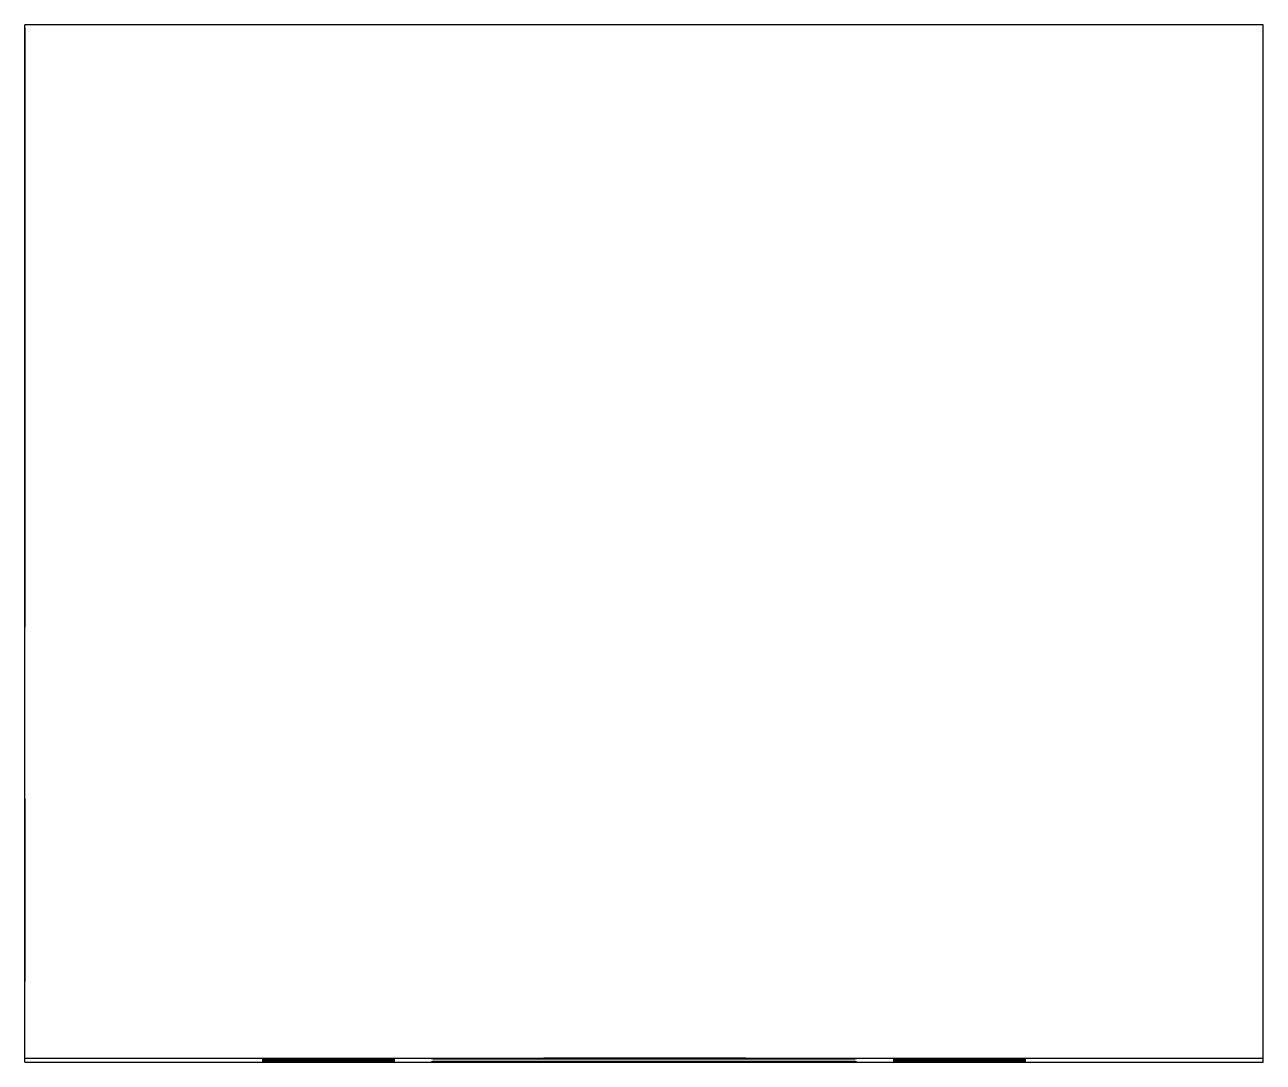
# Model space of a CAD drawing. Header units: millimetres. Extents: x -23.4 to 23.2, y -16.8 to 22.2.
import ezdxf

# ---------------------------------------------------------------- set-up
doc = ezdxf.new("R2010")
doc.units = ezdxf.units.MM
doc.layers.add('VISIBLE', color=7, linetype='CONTINUOUS')

msp = doc.modelspace()

# ---------------------------------------------------------------- linework, layer by layer
at = {"layer": 'VISIBLE'}
for p, q in [((-23.449, 22.122), (-23.449, 7.222)), ((-23.448, 22.122), (-23.449, 22.122)), ((-23.448, -16.663), (-23.448, 22.237)), ((23.152, 22.237), (-23.448, 22.237)), ((23.152, -16.663), (23.152, 22.237)), ((-23.449, 7.222), (-23.448, 7.222)), ((-23.448, 7.273), (-23.448, 7.273)), ((-23.448, 7.246), (-23.448, 7.246)), ((-23.448, -0.441), (-23.448, -0.441)), ((-23.448, -6.982), (-23.449, -6.982)), ((-23.448, -6.9), (-23.448, -6.9)), ((-23.448, -13.782), (-23.449, -13.782)), ((-23.448, -13.7), (-23.448, -13.7)), ((-23.449, -16.818), (-23.448, -16.663)), ((-23.448, -16.663), (23.152, -16.663)), ((23.151, -16.818), (23.152, -16.663)), ((-23.449, -16.818), (23.151, -16.818))]:
    msp.add_line(p, q, dxfattribs=at)
for centre, major_axis, ratio, start_param, end_param in [((-23.448, 7.659), (0, 8.1), 0.000015, 3.141593, 4.66466), ((-23.448, 7.659), (0, 8.1), 0.000015, 1.621873, 3.141593), ((-23.449, -10.382), (0, 3.4), 0.000015, 4.714063, 6.283185), ((-23.449, -10.382), (0, 3.4), 0.000015, 0, 3.141593), ((-23.448, -10.3), (0, 3.4), 0.000015, 4.714063, 6.283185), ((-23.448, -10.3), (0, 3.4), 0.000015, 0, 3.141593), ((-23.449, -10.382), (0, 3.4), 0.000015, 3.141593, 4.714063), ((-23.448, -10.3), (0, 3.4), 0.000015, 3.141593, 4.714063), ((-12.018, -16.716), (2.5, 0), 0.001674, -4.712404, -3.141593), ((-12.018, -16.716), (2.5, 0), 0.001674, -3.141593, 0), ((-12.018, -16.766), (2.5, 0), 0.001674, -4.712404, -3.141593), ((-12.018, -16.766), (2.5, 0), 0.001674, -3.141593, 0), ((-12.018, -16.716), (2.5, 0), 0.001674, -6.283185, -4.712404), ((-12.018, -16.766), (2.5, 0), 0.001674, -6.283185, -4.712404), ((-0.148, -16.683), (8, 0), 0.001674, -4.712404, -3.141593), ((-0.148, -16.683), (8, 0), 0.001674, -3.141593, 0), ((-0.148, -16.683), (8, 0), 0.001674, -6.283185, -4.712404), ((11.722, -16.716), (2.5, 0), 0.001674, -4.712404, -3.141593), ((11.722, -16.716), (2.5, 0), 0.001674, -3.141593, 0), ((11.722, -16.766), (2.5, 0), 0.001674, -4.712404, -3.141593), ((11.722, -16.766), (2.5, 0), 0.001674, -3.141593, 0), ((11.722, -16.716), (2.5, 0), 0.001674, -6.283185, -4.712404), ((11.722, -16.766), (2.5, 0), 0.001674, -6.283185, -4.712404), ((-0.149, -16.798), (8, 0), 0.001674, -4.712404, -3.141593), ((-0.149, -16.798), (8, 0), 0.001674, -3.141593, 0), ((-0.149, -16.798), (8, 0), 0.001674, -6.283185, -4.712404)]:
    msp.add_ellipse(centre, major_axis=major_axis, ratio=ratio, start_param=start_param, end_param=end_param, dxfattribs=at)

doc.saveas('drawing.dxf')
